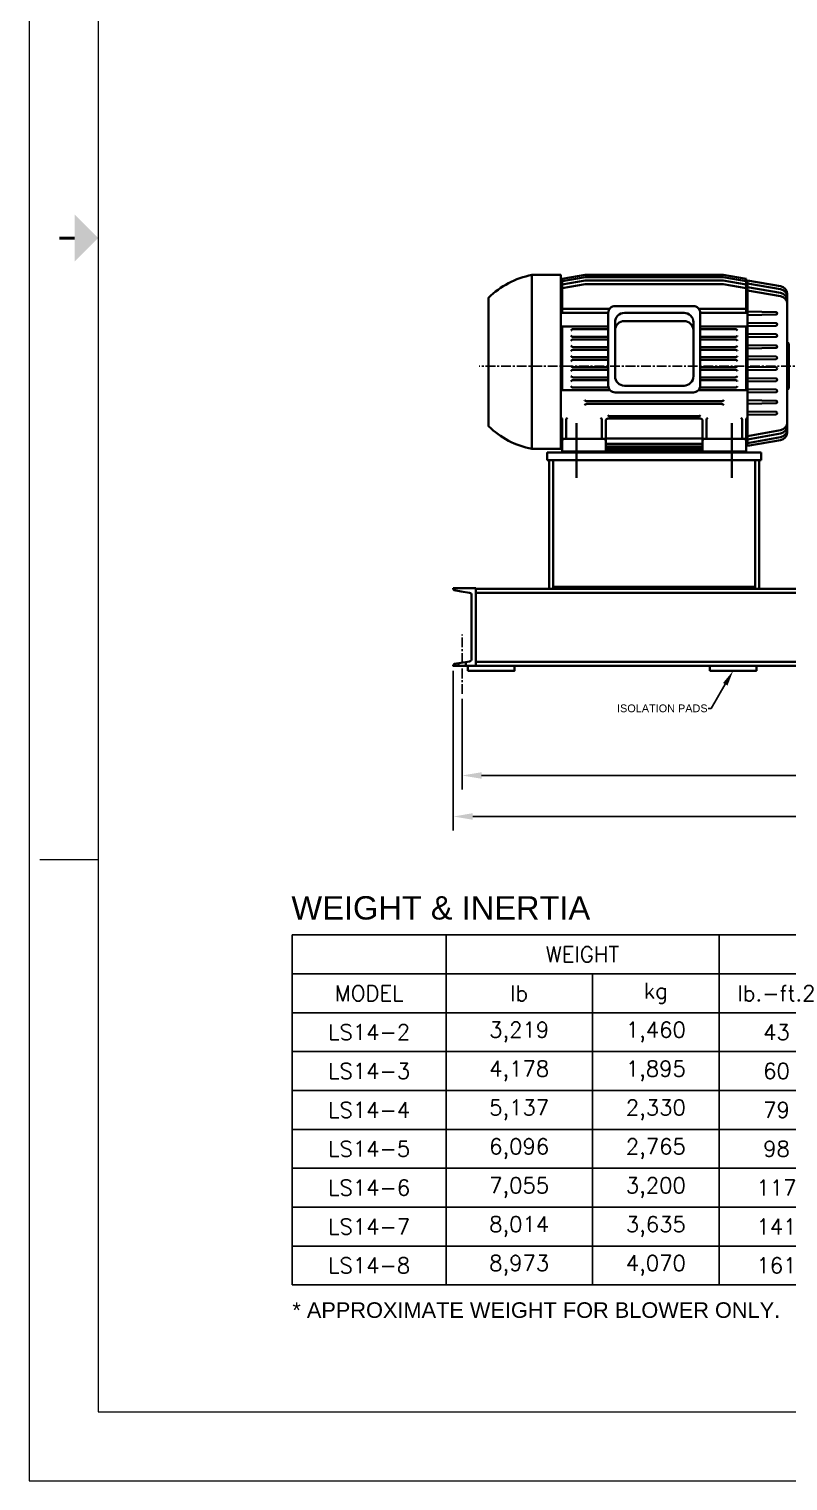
# Model space of a CAD drawing. Header units: inches. Extents: x 2 to 422, y -2 to 317.
# Drawn here: x 2 to 99.6, y -2.3 to 184.4 of the extents above; entities that cross this region are included whole.
import ezdxf
from ezdxf import colors
from ezdxf.entities.mleader import LeaderData, LeaderLine
from ezdxf.enums import TextEntityAlignment as Align
from ezdxf.math import Vec2, Vec3

# ---------------------------------------------------------------- set-up
doc = ezdxf.new("R2010")
doc.units = ezdxf.units.IN
doc.header["$MEASUREMENT"] = 0
doc.linetypes.add('CENTER', pattern=[2, 1.25, -0.25, 0.25, -0.25])
for name, color, linetype in [('CL', 1, 'CENTER'), ('Title Block', 7, 'Continuous'), ('TXT', 7, 'Continuous')]:
    doc.layers.add(name, color=color, linetype=linetype)
doc.layers.add('粗实线层', color=7, linetype='Continuous', lineweight=35)
doc.styles.add('ACANSTS', font='romans.shx', dxfattribs={"height": 1})
doc.styles.add('Roman', font='romans')
doc.styles.get("Standard").update_dxf_attribs({"font": 'arial.ttf'})
doc.dimstyles.new('STANDARD 2 PLCS', dxfattribs={"dimtxt": 0.125, "dimasz": 0.18, "dimexe": 0.18, "dimexo": 0.0625, "dimgap": 0.09, "dimtad": 0, "dimtih": 1, "dimtoh": 1, "dimzin": 4, "dimdsep": 46, "dimtxsty": 'Standard', "dimcen": 0.09, "dimaunit": 1, "dimadec": 0, "dimazin": 1, "dimtfac": 1, "dimtofl": 0, "dimtmove": 1, "dimatfit": 3, "dimfxl": 1, "dimtolj": 1, "dimtzin": 4, "dimarcsym": 0})

# ---------------------------------------------------------------- blocks, each defined once
blk = doc.blocks.new('*T165')
at = {"layer": 'Title Block', "color": 0, "linetype": 'ByBlock', "lineweight": -2, "transparency": 16777216}
for p, q in [((0, 0), (86.5, 0)), ((0, 0), (0, -45)), ((19.78, 0), (19.78, -45)), ((54.88, 0), (54.88, -45)), ((86.5, 0), (86.5, -45)), ((0, -5), (86.5, -5)), ((38.59, -5), (38.59, -45)), ((69.63, -5), (69.63, -45)), ((0, -10), (86.5, -10)), ((0, -15), (86.5, -15)), ((0, -20), (86.5, -20)), ((0, -25), (86.5, -25)), ((0, -30), (86.5, -30)), ((0, -35), (86.5, -35)), ((0, -40), (86.5, -40)), ((0, -45), (86.5, -45))]:
    blk.add_line(p, q, dxfattribs=at)
at = {"layer": 'Title Block', "color": 0, "lineweight": 15, "transparency": 16777216, "char_height": 2, "attachment_point": 5, "style": 'Roman'}
for s, insert, width in [('WEIGHT', (37.33, -2.5), 32.9782), ('INERTIA', (70.69, -2.5), 29.4966), ('MODEL', (9.89, -7.5), 17.6505), ('lb', (29.18, -7.5), 16.6869), ('kg', (46.74, -7.5), 14.165), ('lb.-ft.2', (62.25, -7.5), 12.6177), ('kg.-m.2', (78.06, -7.5), 14.7526), ('3,219', (29.18, -12.5), 16.6869), ('1,460', (46.74, -12.5), 14.165), ('LS14-2', (9.89, -12.5), 17.6505), ('43', (62.25, -12.5), 12.6177), ('1.82', (78.06, -12.5), 14.7526), ('LS14-3', (9.89, -17.5), 17.6505), ('4,178', (29.18, -17.5), 16.6869), ('1,895', (46.74, -17.5), 14.165), ('60', (62.25, -17.5), 12.6177), ('2.53', (78.06, -17.5), 14.7526), ('LS14-4', (9.89, -22.5), 17.6505), ('5,137', (29.18, -22.5), 16.6869), ('2,330', (46.74, -22.5), 14.165), ('79', (62.25, -22.5), 12.6177), ('3.33', (78.06, -22.5), 14.7526), ('LS14-5', (9.89, -27.5), 17.6505), ('6,096', (29.18, -27.5), 16.6869), ('2,765', (46.74, -27.5), 14.165), ('98', (62.25, -27.5), 12.6177), ('4.14', (78.06, -27.5), 14.7526), ('LS14-6', (9.89, -32.5), 17.6505), ('7,055', (29.18, -32.5), 16.6869), ('3,200', (46.74, -32.5), 14.165), ('117', (62.25, -32.5), 12.6177), ('4.95', (78.06, -32.5), 14.7526), ('LS14-7', (9.89, -37.5), 17.6505), ('8,014', (29.18, -37.5), 16.6869), ('3,635', (46.74, -37.5), 14.165), ('141', (62.25, -37.5), 12.6177), ('5.97', (78.06, -37.5), 14.7526), ('LS14-8', (9.89, -42.5), 17.6505), ('8,973', (29.18, -42.5), 16.6869), ('4,070', (46.74, -42.5), 14.165), ('161', (62.25, -42.5), 12.6177), ('6.8', (78.06, -42.5), 14.7526)]:
    blk.add_mtext(s, dxfattribs=dict(at, insert=insert, width=width))
blk = doc.blocks.new('*D174')
at = {"color": 0, "lineweight": -2, "transparency": 16777216}
for p, q in [((56.56, 101.89), (56.56, 81.36)), ((164.92, 101.89), (164.92, 81.36)), ((59.06, 83.16), (107.78, 83.16)), ((162.42, 83.16), (110.75, 83.16))]:
    blk.add_line(p, q, dxfattribs=at)
at = {"color": 0, "transparency": 16777216}
for points in [[(59.06, 83.58), (59.06, 82.74), (56.56, 83.16)], [(162.42, 83.58), (162.42, 82.74), (164.92, 83.16)]]:
    blk.add_solid(points, dxfattribs=at)
at = {"layer": 'Defpoints', "color": 0, "transparency": 16777216}
for p in [(56.56, 102.52), (164.92, 102.52), (56.56, 83.16)]:
    blk.add_point(p, dxfattribs=at)
at = {"color": 0, "transparency": 16777216, "insert": (109.26, 83.16), "char_height": 1.875, "attachment_point": 5}
blk.add_mtext('\\A1;L', dxfattribs=at)
blk = doc.blocks.new('*D175')
at = {"color": 0, "lineweight": -2, "transparency": 16777216}
for p, q in [((57.69, 98.3), (57.69, 86.63)), ((163.79, 98.3), (163.79, 86.63)), ((60.19, 88.43), (107.8, 88.43)), ((161.29, 88.43), (110.87, 88.43))]:
    blk.add_line(p, q, dxfattribs=at)
at = {"color": 0, "transparency": 16777216}
for points in [[(60.19, 88.85), (60.19, 88.01), (57.69, 88.43)], [(161.29, 88.85), (161.29, 88.01), (163.79, 88.43)]]:
    blk.add_solid(points, dxfattribs=at)
at = {"layer": 'Defpoints', "color": 0, "transparency": 16777216}
for p in [(57.69, 98.92), (163.79, 98.92), (163.79, 88.43)]:
    blk.add_point(p, dxfattribs=at)
at = {"color": 0, "transparency": 16777216, "insert": (109.34, 88.43), "char_height": 1.875, "attachment_point": 5}
blk.add_mtext('\\A1;F', dxfattribs=at)
blk = doc.blocks.new('LONE STAR BLOWER TITLE BLOCK (SIZE A)')
at = {"layer": 'Title Block', "lineweight": 15}
for p, q in [((0, 18), (0, 0)), ((0.5, 17.5), (0.5, 0.5)), ((0.078, 4.5), (0.5, 4.5)), ((0.5, 0.5), (23.125, 0.5)), ((0, 0), (23.625, 0))]:
    blk.add_line(p, q, dxfattribs=at)
at = {"layer": 'Title Block', "lineweight": 15, "const_width": 0.0225}
blk.add_lwpolyline([(0.219, 9), (0.331, 9)], dxfattribs=at)
at = {"layer": 'Title Block', "lineweight": 15}
blk.add_solid([(0.331, 8.831), (0.331, 9.169), (0.5, 9)], dxfattribs=at)
at = {"layer": 'Title Block', "lineweight": 15, "style": 'ACANSTS'}
for tag, p, height in [('DRAWN_BY', (14.369, 2.285), 0.135), ('DRAWN_DATE', (15.515, 2.294), 0.135), ('DRAWING_SUBTITLE', (17.513, 1.977), 0.203), ('CHECKED_BY', (14.391, 1.94), 0.135), ('CHECK_DATE', (15.496, 1.94), 0.135), ('ENGINEER', (14.385, 1.608), 0.135), ('ENG_DATE', (15.487, 1.603), 0.135), ('DRAWING_SUBTITLE', (17.511, 1.549), 0.203), ('MANUFACTURING', (14.381, 1.271), 0.135), ('MFG_DATE', (15.488, 1.27), 0.135), ('CONTROL', (14.381, 0.933), 0.135), ('CONTROL_DATE', (15.488, 0.932), 0.135), ('CAGE_CODE', (17.727, 0.916), 0.135), ('MODEL_FILE_NAME', (8.295, 0.611), 0.135), ('APPROVED_BY', (14.37, 0.568), 0.135), ('APPROVAL_DATE', (15.48, 0.562), 0.135)]:
    blk.add_attdef(tag, p, '', height=height, dxfattribs=at)
at = {"layer": 'Title Block', "lineweight": 15, "style": 'Roman', "flags": 8}
for tag, height, p in [('DWG_NUMBER', 0.281, (18.91, 1.147)), ('SCALE', 0.135, (17.903, 0.704)), ('SHEETNUMBER', 0.135, (21.256, 0.704)), ('TOTA_SHEETS', 0.135, (21.894, 0.702))]:
    blk.add_attdef(tag, text='', height=height, dxfattribs=at).set_placement(p, align=Align.TOP_LEFT)
at = {"layer": 'Title Block', "lineweight": 15, "style": 'ACANSTS'}
blk.add_attdef('REVISION', text='', height=0.135, dxfattribs=at).set_placement((22.849, 0.893), align=Align.CENTER)

msp = doc.modelspace()

# ---------------------------------------------------------------- linework, layer by layer
at = {"layer": 'CL'}
msp.add_line((103.966, 141.088), (59.872, 141.088), dxfattribs=at)
msp.add_lwpolyline([(57.685, 98.921), (57.685, 106.566)], dxfattribs=at)
at = {"layer": '粗实线层'}
for p, q in [((68.884, 112.437), (68.884, 128.966)), ((95.383, 112.437), (95.383, 128.966)), ((59.446, 112.518), (59.446, 102.518)), ((59.446, 102.518), (162.031, 102.518))]:
    msp.add_line(p, q, dxfattribs=at)
for points in [[(66.655, 130.421, -0.1435765), (61.085, 133.348), (61.085, 149.874, -0.1433714), (66.655, 152.802), (66.655, 130.42), (70.368, 130.42), (70.368, 152.802), (66.655, 152.802)], [(88.29, 147.927, 0.4143797), (87.423, 148.795), (77.347, 148.795, 0.4142857), (76.48, 147.936), (70.574, 147.936), (70.574, 152.286)], [(94.399, 152.087), (98.637, 151.341, -0.3638012), (99.477, 150.339), (99.477, 141.446), (99.477, 132.553, -0.363933), (98.637, 131.553), (94.399, 130.805)], [(99.477, 149.967, 0.3641125), (98.637, 150.967), (94.399, 151.715)], [(99.477, 149.488, 0.3639805), (98.637, 150.489), (94.399, 151.237)], [(99.477, 149.063, 0.3638293), (98.637, 150.063), (94.399, 150.811)], [(76.48, 147.927), (76.48, 138.56, 0.4145178), (77.347, 137.693), (87.423, 137.693, 0.4144015), (88.29, 138.559), (88.29, 147.936), (94.195, 147.936)], [(86.217, 147.927, -0.4142468), (87.422, 146.721), (87.422, 139.765, -0.4142468), (86.218, 138.56), (78.552, 138.56, -0.4142468), (77.347, 139.765), (77.347, 146.721, -0.4142468), (78.552, 147.927), (86.217, 147.927)], [(94.399, 147.638), (98.054, 147.694, 0.8189781), (98.054, 148.024), (94.399, 148.079)], [(71.679, 145.641, -0.284903), (71.99, 145.813), (76.48, 145.813)], [(77.347, 145.661, -0.4142468), (78.552, 146.866), (86.218, 146.866, -0.4142468), (87.422, 145.661)], [(93.091, 145.641, 0.284903), (92.78, 145.813), (88.29, 145.813)], [(94.399, 146.209), (98.054, 146.264, 0.8188216), (98.054, 146.594), (94.399, 146.649)], [(71.679, 145.015, 0.2843144), (71.99, 144.842), (76.48, 144.842)], [(71.679, 144.327, -0.2847132), (71.99, 144.5), (76.48, 144.5)], [(93.091, 145.015, -0.2838161), (92.78, 144.842), (88.29, 144.842)], [(93.091, 144.327, 0.2847132), (92.78, 144.5), (88.29, 144.5)], [(94.399, 144.779), (98.054, 144.834, 0.8212241), (98.054, 145.163), (94.399, 145.219)], [(94.399, 143.349), (98.054, 143.404, 0.8208623), (98.054, 143.734), (94.399, 143.789)], [(99.477, 144.142, -0.4140709), (99.68, 143.939), (99.68, 138.24, -0.4131731), (99.477, 138.037)], [(71.679, 143.7, 0.2828925), (71.99, 143.529), (76.48, 143.529)], [(71.679, 143.013, -0.2841931), (71.99, 143.185), (76.48, 143.185)], [(71.679, 142.387, 0.2837913), (71.99, 142.215), (76.48, 142.215)], [(93.091, 143.7, -0.2832939), (92.78, 143.529), (88.29, 143.529)], [(93.091, 143.013, 0.2832939), (92.78, 143.185), (88.29, 143.185)], [(93.091, 142.387, -0.2841931), (92.78, 142.215), (88.29, 142.215)], [(94.399, 141.919), (98.054, 141.974, 0.8187448), (98.054, 142.304), (94.399, 142.36)], [(71.679, 141.7, -0.2832939), (71.99, 141.871), (76.48, 141.871)], [(71.679, 141.114, 0.2827071), (71.99, 140.942), (76.48, 140.942)], [(71.679, 140.426, -0.2831068), (71.99, 140.598), (76.48, 140.598)], [(93.091, 141.7, 0.2823949), (92.78, 141.871), (88.29, 141.871)], [(93.091, 141.114, -0.2831068), (92.78, 140.942), (88.29, 140.942)], [(93.091, 140.426, 0.2822089), (92.78, 140.598), (88.29, 140.598)], [(94.399, 140.973), (98.054, 140.919, -0.3011104), (98.186, 140.786)], [(71.679, 139.8, 0.2846902), (71.99, 139.628), (76.48, 139.628)], [(71.679, 139.113, -0.2841931), (71.99, 139.284), (76.48, 139.284)], [(71.679, 138.486, 0.2843144), (71.99, 138.313), (76.515, 138.313)], [(93.091, 138.486, -0.2838161), (92.78, 138.313), (88.255, 138.313)], [(93.091, 139.8, -0.2859917), (92.78, 139.628), (88.29, 139.628)], [(93.091, 139.113, 0.2832939), (92.78, 139.284), (88.29, 139.284)], [(94.399, 139.543), (98.054, 139.488, -0.8161129), (98.054, 139.158), (94.399, 139.104)], [(73.414, 136.725, 0.2822089), (73.725, 136.553), (91.045, 136.553, 0.2826093), (91.355, 136.725)], [(94.399, 138.113), (98.054, 138.059, -0.8187448), (98.054, 137.728), (94.399, 137.673)], [(94.399, 136.683), (98.054, 136.629, -0.8171066), (98.054, 136.299), (94.399, 136.243)], [(94.347, 134.434, 0.285281), (94.195, 134.162), (94.195, 130.091), (88.605, 130.091), (88.605, 134.052, 0.4141686), (88.338, 134.319), (76.432, 134.319, 0.4145443), (76.165, 134.052), (76.165, 130.091), (70.574, 130.091), (70.574, 134.162, 0.2849525), (70.423, 134.434)], [(71.238, 134.434, 0.2840453), (71.087, 134.162), (71.087, 131.744)], [(73.414, 136.037, -0.284903), (73.725, 136.209), (91.045, 136.209, -0.2831068), (91.355, 136.037)], [(75.501, 134.434, -0.2841473), (75.652, 134.162), (75.652, 131.744)], [(76.436, 134.772, 0.280485), (76.709, 134.621), (88.09, 134.621)], [(89.269, 134.434, 0.2840453), (89.118, 134.162), (89.118, 131.744)], [(93.532, 134.434, -0.2841473), (93.683, 134.162), (93.683, 131.744)], [(94.399, 134.813), (98.054, 134.868, 0.4116778), (98.186, 135.067)], [(99.477, 133.83, -0.3645472), (98.637, 132.83), (94.399, 132.082)], [(99.477, 133.404, -0.3636499), (98.637, 132.404), (94.399, 131.657)], [(99.477, 132.925, -0.3637535), (98.637, 131.925), (94.399, 131.177)], [(70.574, 131.477, -0.415605), (70.841, 131.744), (75.897, 131.744, -0.4159098), (76.165, 131.477)], [(94.195, 131.477, 0.415605), (93.928, 131.744), (88.872, 131.744, 0.415605), (88.605, 131.477)], [(57.56, 112.11), (58.636, 111.932, -0.3674792), (58.92, 111.596), (58.92, 103.439, -0.3654179), (58.636, 103.104), (57.56, 102.925), (56.677, 102.777)]]:
    msp.add_lwpolyline(points, format="xyb", dxfattribs=at)
for points in [[(70.368, 151.703), (70.571, 151.703)], [(91.264, 152.802), (73.505, 152.802), (70.574, 152.286)], [(91.264, 152.494), (73.505, 152.494), (70.574, 151.977)], [(91.264, 152.069), (73.505, 152.069), (70.574, 151.552)], [(91.264, 151.624), (73.505, 151.624), (70.574, 151.108)], [(91.264, 152.802), (94.195, 152.286)], [(91.264, 152.494), (94.195, 151.977)], [(91.264, 152.069), (94.195, 151.552)], [(91.264, 151.624), (94.195, 151.108)], [(94.195, 147.936), (94.195, 152.286)], [(94.399, 151.884), (94.195, 151.884)], [(94.399, 152.087), (94.399, 141.446), (94.399, 130.805)], [(76.649, 148.442), (70.574, 148.442)], [(88.121, 148.442), (94.196, 148.442)], [(70.574, 146.156), (76.479, 146.156)], [(70.574, 146.156), (70.574, 137.971), (76.711, 137.971)], [(88.059, 137.971), (94.195, 137.971), (94.195, 146.156)], [(94.195, 146.156), (88.29, 146.156)], [(94.399, 140.533), (98.054, 140.587)], [(94.399, 135.253), (98.054, 135.199)], [(72.384, 126.705), (72.384, 133.756)], [(92.383, 126.705), (92.383, 133.756)], [(70.368, 131.52), (70.571, 131.52)], [(76.165, 131.782), (88.605, 131.782)], [(76.165, 131.075), (88.605, 131.075)], [(76.165, 130.731), (88.605, 130.731)], [(94.399, 131.008), (94.195, 131.008)], [(68.634, 128.965), (68.634, 129.965), (96.132, 129.965)], [(68.634, 128.966), (68.884, 128.966), (69.384, 128.966), (95.383, 128.966)], [(69.384, 112.437), (69.384, 128.966)], [(76.165, 130.474), (88.605, 130.474)], [(76.165, 130.268), (88.605, 130.268)], [(95.383, 128.966), (95.883, 128.966), (96.133, 128.966)], [(95.883, 112.437), (95.883, 128.966)], [(96.133, 128.966), (96.133, 129.965)], [(56.56, 112.518), (56.56, 112.396), (56.677, 112.259)], [(57.56, 112.518), (56.56, 112.518)], [(56.677, 112.259), (57.56, 112.11)], [(59.446, 112.518), (57.56, 112.518)], [(59.446, 111.987), (59.446, 112.518)], [(59.446, 112.437), (162.031, 112.437)], [(69.384, 112.689), (95.383, 112.689)], [(59.446, 111.908), (162.031, 111.908)], [(56.677, 102.777), (56.561, 102.639)], [(57.217, 102.518), (57.217, 102.868)], [(58.154, 102.518), (58.154, 103.024)], [(59.446, 102.598), (59.446, 103.128)], [(59.446, 103.048), (162.031, 103.048)], [(56.56, 102.639), (56.56, 102.518), (57.56, 102.518)], [(57.56, 102.518), (59.446, 102.518)]]:
    msp.add_lwpolyline(points, dxfattribs=at)
for points in [[(58.446, 101.893), (64.446, 101.893), (64.446, 102.518), (58.446, 102.518)], [(89.535, 101.893), (95.535, 101.893), (95.535, 102.518), (89.535, 102.518)]]:
    msp.add_lwpolyline(points, close=True, dxfattribs=at)
msp.add_arc((88.074, 134.918), 0.298, 267.42456, 330.65002, dxfattribs=at)
for points in [[(98.055, 140.588), (98.146, 140.607), (98.205, 140.696), (98.186, 140.786)], [(98.186, 135.067), (98.173, 135.133), (98.121, 135.184), (98.055, 135.199)]]:
    msp.add_open_spline(points, degree=3, dxfattribs=at)

# ---------------------------------------------------------------- block references
at = {"xscale": 17.75796442161139, "yscale": 17.75796442161139, "zscale": 17.75796442161139}
msp.add_blockref('LONE STAR BLOWER TITLE BLOCK (SIZE A)', (2.023, -2.285), dxfattribs=at)
msp.add_blockref('*T165', (35.855, 67.929))

# ---------------------------------------------------------------- texts
at = {"lineweight": 15, "insert": (35.873, 20.689), "char_height": 2, "attachment_point": 1}
msp.add_mtext_dynamic_manual_height_columns('* APPROXIMATE WEIGHT FOR BLOWER ONLY.', width=71.31853, gutter_width=1, heights=[0], dxfattribs=at)
at = {"layer": 'TXT', "lineweight": 5}
msp.add_text('WEIGHT & INERTIA', height=3, dxfattribs=at).set_placement((54.955, 69.911), align=Align.CENTER)

# ---------------------------------------------------------------- dimensions: what is measured, and where the dimension line sits
for base, p1, p2, text, picture, middle in [((56.56, 83.162), (164.917, 102.518), (56.56, 102.518), 'L', '*D174', (109.261, 83.162)), ((163.792, 88.431), (57.685, 98.921), (163.792, 98.921), 'F', '*D175', (109.336, 88.431))]:
    dim = msp.add_linear_dim(base=base, p1=p1, p2=p2, text=text, dimstyle='STANDARD 2 PLCS', override={"dimscale": 10, "dimtxt": 0.1875, "dimasz": 0.25, "dimpost": '\\X', "dimtmove": 0})
    dim.commit()
    dim.dimension.update_dxf_attribs({"geometry": picture, "text_midpoint": middle, "dimtype": 160})

# ---------------------------------------------------------------- leaders
ml = msp.add_multileader_mtext('Standard')
ml.set_content('ISOLATION PADS', color=256)
ml.set_leader_properties()
ml.build(insert=Vec2(0, 0))
ml.multileader.update_dxf_attribs({"dogleg_length": 0.36, "arrow_head_size": 2})
ctx = ml.context
ctx.base_point, ctx.char_height, ctx.arrow_head_size, ctx.landing_gap_size, ctx.plane_origin = Vec3(77.72, 97.059), 1, 2, 0.09, Vec3(92.535, 101.893)
ctx.text_align_type = 2
notes = []
notes.append((ctx, [(0, (1, 1, 0), (89.701, 97.059), (-1, 0), 0.36, [(0, [(92.535, 101.893)], 0, [])])]))
ctx.mtext.insert, ctx.mtext.alignment, ctx.mtext.flow_direction = Vec3(89.251, 97.567), 3, 5
for ctx, leaders in notes:
    for number, flags, end, landing, length, lines in leaders:
        leader = LeaderData()
        leader.index, (leader.has_last_leader_line, leader.has_dogleg_vector, leader.attachment_direction) = number, flags
        leader.last_leader_point, leader.dogleg_vector, leader.dogleg_length = Vec3(end), Vec3(landing), length
        for number, points, colour, breaks in lines:
            line = LeaderLine()
            line.index, line.vertices, line.color, line.breaks = number, Vec3.list(points), colors.encode_raw_color(colour), breaks
            leader.lines.append(line)
        ctx.leaders.append(leader)

doc.saveas('drawing.dxf')
